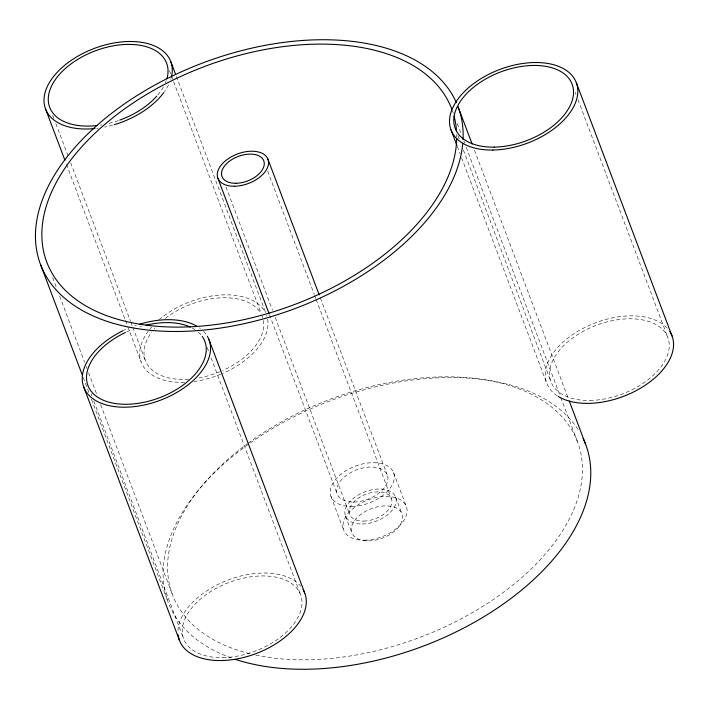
<?xml version="1.0" encoding="UTF-8"?>
<svg xmlns="http://www.w3.org/2000/svg" width="709" height="709" viewBox="0 0 709 709"><rect width="100%" height="100%" fill="white"/><g stroke="black" fill="none" stroke-linecap="round" stroke-linejoin="round"><path stroke-width="0.53" stroke-dasharray="3.54 2.66" d="M575.247 92.454L576.027 94.527M577.977 99.694L667.843 337.519M474.489 150.228L568.458 398.901M452.174 110.108L453.352 113.21M457.252 123.543L461.55 134.914M463.89 141.109L464.67 143.174M466.23 147.312L560.332 396.331M560.722 397.359L577.507 441.796M457.952 135.614L459.131 138.716M463.42 150.095L550.946 381.717M457.296 146.497L460.035 153.738M461.594 157.877L546.772 383.294M393.548 472.664L406.31 506.439M320.379 297.966L387.291 475.039M395.587 496.991L401.968 513.883M267.683 171.135L314.273 294.448M314.663 295.485L315.842 298.586M316.232 299.623L391.412 498.578M225.958 186.981L272.548 310.294M275.287 317.543L349.688 514.424M269.526 314.911L337.218 494.058M345.513 516.01L351.894 532.902M176.381 76.421L265.857 313.218M330.952 496.433L343.723 530.208M169.46 70.74L171.02 74.87M171.41 75.907L261.284 313.733M207.188 347.552L209.137 352.719M211.096 357.894L300.572 594.683M52.696 115.266L53.866 118.368M55.816 123.534L69.101 158.692M70.67 162.831L130.447 321.035M130.837 322.072L132.406 326.211M132.796 327.239L145.301 360.332M66.486 164.382L125.094 319.493M125.484 320.521L127.434 325.697M127.824 326.725L141.109 361.882M52.652 277.636L56.56 287.969M59.68 296.238L84.672 362.37M86.232 366.5L87.012 368.565M88.581 372.704L97.168 395.436M100.678 404.733L172.526 594.86M91.071 393.814L91.851 395.879M93.801 401.046L183.675 638.88M83.21 377.445L89.086 392.99M91.434 399.202L168.175 602.287M262.126 315.975A62.489 36.726 -20.7 0 1 262.747 317.712M263.402 320.415A62.489 36.726 -20.7 0 1 222.812 370.479M219.932 371.729A62.489 36.726 -20.7 0 1 199.069 377.924M188.7 379.235A62.489 36.726 -20.7 0 1 151.921 331.777M154.305 328.763A62.489 36.726 -20.7 0 1 155.165 327.771M165.357 318.314A62.489 36.726 -20.7 0 1 260.912 313.475M266.637 315.283A66.947 39.349 -20.7 0 1 266.947 316.223M267.656 319.121A66.947 39.349 -20.7 0 1 222.626 373.439M221.084 374.095A66.947 39.349 -20.7 0 1 193.92 381.504M184.517 382.302A66.947 39.349 -20.7 0 1 148.208 331.289M149.874 329.136A66.947 39.349 -20.7 0 1 151.691 327M159.02 319.794A66.947 39.349 -20.7 0 1 265.458 312.563M166.252 80.799A62.489 36.726 -20.7 0 1 165.454 82.847M163.424 86.95A62.489 36.726 -20.7 0 1 157.717 95.068M118.332 120.619A62.489 36.726 -20.7 0 1 107.848 123.641M101.839 124.846A62.489 36.726 -20.7 0 1 100.35 125.085M171.108 78.3A66.947 39.349 -20.7 0 1 170.772 79.39M168.538 84.876A66.947 39.349 -20.7 0 1 164.603 91.452M112.66 125.147A66.947 39.349 -20.7 0 1 104.604 127.088M98.197 128.161A66.947 39.349 -20.7 0 1 96.601 128.364M178.003 630.558A66.947 39.349 -20.7 0 1 229.778 579.395A66.947 39.349 -20.7 0 1 300.705 586.237M126.884 331.803A62.489 36.726 -20.7 0 1 131.2 329.951M140.072 326.814A62.489 36.726 -20.7 0 1 141.578 326.37M192.334 328.028A62.489 36.726 -20.7 0 1 195.09 329.667M198.343 332.14A62.489 36.726 -20.7 0 1 201.666 335.676M122.471 330.979A66.947 39.349 -20.7 0 1 127.017 328.861M134.834 325.768A66.947 39.349 -20.7 0 1 136.429 325.227M199.495 327.886A66.947 39.349 -20.7 0 1 200.381 328.533M203.589 331.36A66.947 39.349 -20.7 0 1 206.78 335.339M557.221 395.808A66.947 39.349 -20.7 0 1 576.798 331.927A66.947 39.349 -20.7 0 1 667.302 328.294M248.079 443.222A216.475 127.239 -20.7 0 1 525.812 391.598A216.475 127.239 -20.7 0 1 531.59 568.521A216.475 127.239 -20.7 0 1 255.001 654.912M249.745 653.689A216.475 127.239 -20.7 0 1 247.264 443.825M231.329 657.97A223.167 131.174 -20.7 0 1 248.637 444.109M250.366 442.886A223.167 131.174 -20.7 0 1 578.225 429.734M456.693 134.391A216.475 127.239 -20.7 0 1 456.729 136.881M222.723 657.615A62.489 36.726 -20.7 0 0 300.882 595.551A62.489 36.726 -20.7 0 0 202.765 597.173A62.489 36.726 -20.7 0 0 222.723 657.615M589.994 400.452A62.489 36.726 -20.7 0 0 668.153 338.397A62.489 36.726 -20.7 0 0 570.036 340.01A62.489 36.726 -20.7 0 0 589.994 400.452M363.673 521.088A22.316 13.117 -20.7 0 0 391.528 498.888A22.316 13.117 -20.7 0 0 356.45 499.535A22.316 13.117 -20.7 0 0 363.673 521.088M364.701 540.196A33.474 19.675 -20.7 0 0 406.479 506.908A33.474 19.675 -20.7 0 0 353.871 507.866A33.474 19.675 -20.7 0 0 364.701 540.196M368.68 540.887A26.782 15.74 -20.7 0 0 402.1 514.255A26.782 15.74 -20.7 0 0 360.012 515.026A26.782 15.74 -20.7 0 0 368.68 540.887M354.004 502.043A26.782 15.74 -20.7 0 0 387.424 475.411A26.782 15.74 -20.7 0 0 345.336 476.182A26.782 15.74 -20.7 0 0 354.004 502.043M351.939 506.421A33.474 19.675 -20.7 0 0 393.717 473.125A33.474 19.675 -20.7 0 0 341.109 474.091A33.474 19.675 -20.7 0 0 351.939 506.421M362.299 524.004A26.782 15.74 -20.7 0 0 395.719 497.364A26.782 15.74 -20.7 0 0 353.631 498.135A26.782 15.74 -20.7 0 0 362.299 524.004"/><path stroke-width="1.06" d="M576.293 82.607L672.026 335.942M472.141 144.016L458.049 106.713A223.167 131.174 -20.7 0 1 463.03 139.7M569.247 400.975L585.687 444.49M451.048 129.96L456.906 145.469M267.949 159.215L319.201 294.864M217.876 178.225L269.136 313.874M170.913 61.949L175.602 74.356M209.022 339.771L304.746 593.105M45.385 108.548L64.918 160.252M40.537 264.51L82.43 375.371M83.768 387.114L179.501 640.457M97.372 125.493A62.489 36.726 -20.7 0 1 49.293 92.064A62.489 36.726 -20.7 0 1 119.413 44.942A62.489 36.726 -20.7 0 1 166.907 78.761M156.857 96.061A62.489 36.726 -20.7 0 1 119.812 120.087M95.024 128.542A66.947 39.349 -20.7 0 1 45.19 92.188A66.947 39.349 -20.7 0 1 119.688 42.132A66.947 39.349 -20.7 0 1 171.392 77.219M163.814 92.533A66.947 39.349 -20.7 0 1 114.273 124.687M303.035 589.534A66.947 39.349 -20.7 0 1 256.046 653.592A66.947 39.349 -20.7 0 1 178.411 636.638M178.243 635.654A66.947 39.349 -20.7 0 1 178.119 634.661M202.225 336.438A62.489 36.726 -20.7 0 1 167.794 394.195A62.489 36.726 -20.7 0 1 90.38 390.189A62.489 36.726 -20.7 0 1 125.466 332.459M146.081 325.192A62.489 36.726 -20.7 0 1 190.34 327.053M207.303 336.199A66.947 39.349 -20.7 0 1 167.803 397.111A66.947 39.349 -20.7 0 1 86.383 392.104A66.947 39.349 -20.7 0 1 122.471 330.979M139.629 324.199A66.947 39.349 -20.7 0 1 196.632 326.06M671.246 334.125A66.947 39.349 -20.7 0 1 637.737 389.782A66.947 39.349 -20.7 0 1 558.169 396.42M669.783 331.52A66.947 39.349 -20.7 0 1 670.794 333.239M462.782 143.2A223.167 131.174 -20.7 0 1 150.911 330.341A223.167 131.174 -20.7 0 1 116.081 109.913A223.167 131.174 -20.7 0 1 456.374 102.645M454.079 116.187A216.475 127.239 -20.7 0 1 456.534 131.085M456.702 138.556A216.475 127.239 -20.7 0 1 157.221 326.3A216.475 127.239 -20.7 0 1 121.328 111.26A216.475 127.239 -20.7 0 1 451.784 109.08M583.09 438.428A223.167 131.174 -20.7 0 1 490.158 612.833A223.167 131.174 -20.7 0 1 235.308 659.343M494.27 147.118A62.489 36.726 -20.7 0 0 572.429 85.053A62.489 36.726 -20.7 0 0 474.312 86.675A62.489 36.726 -20.7 0 0 494.27 147.118M492.888 150.033A66.947 39.349 -20.7 0 0 576.621 83.538A66.947 39.349 -20.7 0 0 471.494 85.275A66.947 39.349 -20.7 0 0 492.888 150.033M234.661 186.219A26.782 15.74 -20.7 0 0 268.082 159.587A26.782 15.74 -20.7 0 0 225.994 160.358A26.782 15.74 -20.7 0 0 234.661 186.219M236.026 183.276A22.316 13.117 -20.7 0 0 263.872 161.085A22.316 13.117 -20.7 0 0 228.803 161.723A22.316 13.117 -20.7 0 0 236.026 183.276"/></g></svg>
